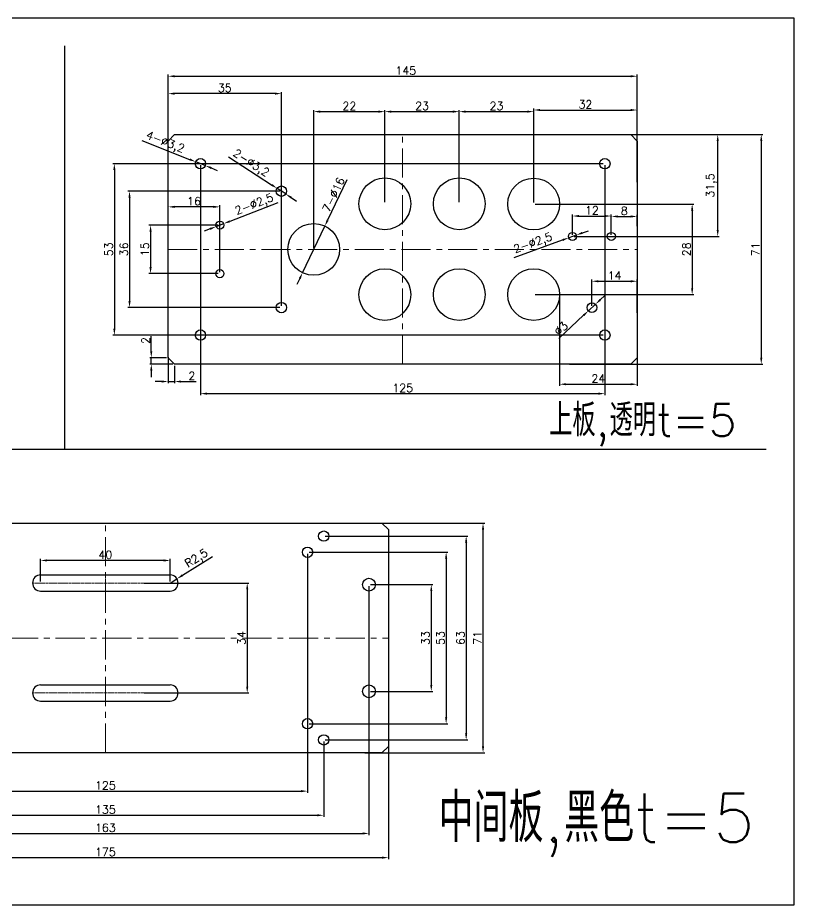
# Model space of a CAD drawing. Header units: millimetres. Extents: x 781 to 1894, y 658 to 940.
# Drawn here: x 1385.1 to 1632.3, y 658.3 to 932.8 of the extents above; entities that cross this region are included whole.
import ezdxf

# ---------------------------------------------------------------- set-up
doc = ezdxf.new("R2010")
doc.units = ezdxf.units.MM
doc.linetypes.add('CENTER', pattern=[50.8, 31.75, -6.35, 6.35, -6.35])
for name, color, linetype, lineweight in [('dim', 82, 'Continuous', 9), ('上板', 130, 'Continuous', 30), ('中心线', 10, 'Continuous', 13), ('中间板', 52, 'Continuous', 30), ('底板', 130, 'Continuous', 30)]:
    doc.layers.add(name, color=color, linetype=linetype, lineweight=lineweight)
doc.styles.get("Standard").update_dxf_attribs({"font": 'txt', "bigfont": 'gbcbig.shx'})
doc.dimstyles.new('ISO-25', dxfattribs={"dimtxt": 2.5, "dimasz": 2.5, "dimexe": 1.25, "dimexo": 0.625, "dimtad": 1, "dimtxsty": 'Standard', "dimcen": 2.5, "dimadec": 0, "dimazin": 0, "dimtfac": 1, "dimtmove": 0, "dimatfit": 3, "dimfxl": 1, "dimarcsym": 0})

# ---------------------------------------------------------------- blocks, each defined once
blk = doc.blocks.new('*D35')
at = {"layer": 'Defpoints', "color": 0}
for p in [(1499.7, 731.97), (1324.7, 713.06), (1499.7, 673.06)]:
    blk.add_point(p, dxfattribs=at)
at = {"layer": 'dim', "color": 211, "lineweight": -2}
for p, q in [((1499.7, 731.47), (1499.7, 672.56)), ((1324.7, 712.56), (1324.7, 672.56))]:
    blk.add_line(p, q, dxfattribs=at)
at = {"layer": 'dim', "color": 0, "lineweight": -2}
blk.add_line((1326.7, 673.06), (1497.7, 673.06), dxfattribs=at)
at = {"layer": 'dim', "color": 0}
for points in [[(1326.7, 673.39), (1326.7, 672.72), (1324.7, 673.06)], [(1497.7, 673.39), (1497.7, 672.72), (1499.7, 673.06)]]:
    blk.add_solid(points, dxfattribs=at)
at = {"layer": 'dim', "color": 0, "insert": (1412.2, 674.81), "char_height": 2.5, "attachment_point": 5}
blk.add_mtext('175', dxfattribs=at)
blk = doc.blocks.new('*D36')
at = {"layer": 'Defpoints', "color": 0}
for p in [(1491.92, 776.48), (1528.96, 776.48), (1491.93, 705.48)]:
    blk.add_point(p, dxfattribs=at)
at = {"layer": 'dim', "color": 211, "lineweight": -2}
for p, q in [((1492.42, 776.48), (1529.46, 776.48)), ((1492.43, 705.48), (1529.46, 705.48))]:
    blk.add_line(p, q, dxfattribs=at)
at = {"layer": 'dim', "color": 0, "lineweight": -2}
blk.add_line((1528.96, 707.48), (1528.96, 774.48), dxfattribs=at)
at = {"layer": 'dim', "color": 0}
for points in [[(1528.62, 774.48), (1529.29, 774.48), (1528.96, 776.48)], [(1528.62, 707.48), (1529.29, 707.48), (1528.96, 705.48)]]:
    blk.add_solid(points, dxfattribs=at)
at = {"layer": 'dim', "color": 0, "insert": (1527.21, 741), "char_height": 2.5, "attachment_point": 5, "rotation": 90}
blk.add_mtext('71', dxfattribs=at)
blk = doc.blocks.new('*D28')
at = {"layer": 'Defpoints', "color": 0}
for p in [(1392.2, 764.95), (1392.2, 757.98), (1432.2, 757.98)]:
    blk.add_point(p, dxfattribs=at)
at = {"layer": 'dim', "color": 211, "lineweight": -2}
for p, q in [((1392.2, 758.48), (1392.2, 765.45)), ((1432.2, 758.48), (1432.2, 765.45))]:
    blk.add_line(p, q, dxfattribs=at)
at = {"layer": 'dim', "color": 0, "lineweight": -2}
blk.add_line((1430.2, 764.95), (1394.2, 764.95), dxfattribs=at)
at = {"layer": 'dim', "color": 0}
for points in [[(1394.2, 765.29), (1394.2, 764.62), (1392.2, 764.95)], [(1430.2, 765.29), (1430.2, 764.62), (1432.2, 764.95)]]:
    blk.add_solid(points, dxfattribs=at)
at = {"layer": 'dim', "color": 0, "insert": (1412.2, 766.7), "char_height": 2.5, "attachment_point": 5}
blk.add_mtext('40', dxfattribs=at)
blk = doc.blocks.new('*D29')
at = {"layer": 'Defpoints', "color": 0}
for p in [(1432.2, 757.98), (1434.33, 759.29)]:
    blk.add_point(p, dxfattribs=at)
at = {"layer": 'dim', "color": 0, "lineweight": -2}
for p, q in [((1445.3, 766.1), (1436.03, 760.35)), ((1432.2, 757.98), (1434.33, 759.29))]:
    blk.add_line(p, q, dxfattribs=at)
at = {"layer": 'dim', "color": 0}
blk.add_solid([(1435.85, 760.63), (1436.2, 760.06), (1434.33, 759.29)], dxfattribs=at)
at = {"layer": 'dim', "color": 0, "insert": (1440.48, 765.41), "char_height": 2.5, "attachment_point": 5, "rotation": 31.7807}
blk.add_mtext('R2,5', dxfattribs=at)
blk = doc.blocks.new('*D30')
at = {"layer": 'Defpoints', "color": 0}
for p in [(1423.7, 757.98), (1423.7, 723.98), (1456.06, 723.98)]:
    blk.add_point(p, dxfattribs=at)
at = {"layer": 'dim', "color": 211, "lineweight": -2}
for p, q in [((1424.2, 757.98), (1456.56, 757.98)), ((1424.2, 723.98), (1456.56, 723.98))]:
    blk.add_line(p, q, dxfattribs=at)
at = {"layer": 'dim', "color": 0, "lineweight": -2}
blk.add_line((1456.06, 755.98), (1456.06, 725.98), dxfattribs=at)
at = {"layer": 'dim', "color": 0}
for points in [[(1455.72, 755.98), (1456.39, 755.98), (1456.06, 757.98)], [(1455.72, 725.98), (1456.39, 725.98), (1456.06, 723.98)]]:
    blk.add_solid(points, dxfattribs=at)
at = {"layer": 'dim', "color": 0, "insert": (1454.31, 740.98), "char_height": 2.5, "attachment_point": 5, "rotation": 90}
blk.add_mtext('34', dxfattribs=at)
blk = doc.blocks.new('*D31')
at = {"layer": 'Defpoints', "color": 0}
for p in [(1493.7, 757.48), (1493.7, 724.48), (1512.95, 724.48)]:
    blk.add_point(p, dxfattribs=at)
at = {"layer": 'dim', "color": 211, "lineweight": -2}
for p, q in [((1494.2, 757.48), (1513.45, 757.48)), ((1494.2, 724.48), (1513.45, 724.48))]:
    blk.add_line(p, q, dxfattribs=at)
at = {"layer": 'dim', "color": 0, "lineweight": -2}
blk.add_line((1512.95, 755.48), (1512.95, 726.48), dxfattribs=at)
at = {"layer": 'dim', "color": 0}
for points in [[(1512.62, 755.48), (1513.28, 755.48), (1512.95, 757.48)], [(1512.62, 726.48), (1513.28, 726.48), (1512.95, 724.48)]]:
    blk.add_solid(points, dxfattribs=at)
at = {"layer": 'dim', "color": 0, "insert": (1511.2, 740.98), "char_height": 2.5, "attachment_point": 5, "rotation": 90}
blk.add_mtext('33', dxfattribs=at)
blk = doc.blocks.new('*D32')
at = {"layer": 'Defpoints', "color": 0}
for p in [(1474.7, 767.48), (1474.7, 714.48), (1517.55, 714.48)]:
    blk.add_point(p, dxfattribs=at)
at = {"layer": 'dim', "color": 211, "lineweight": -2}
for p, q in [((1475.2, 767.48), (1518.05, 767.48)), ((1475.2, 714.48), (1518.05, 714.48))]:
    blk.add_line(p, q, dxfattribs=at)
at = {"layer": 'dim', "color": 0, "lineweight": -2}
blk.add_line((1517.55, 765.48), (1517.55, 716.48), dxfattribs=at)
at = {"layer": 'dim', "color": 0}
for points in [[(1517.21, 765.48), (1517.88, 765.48), (1517.55, 767.48)], [(1517.21, 716.48), (1517.88, 716.48), (1517.55, 714.48)]]:
    blk.add_solid(points, dxfattribs=at)
at = {"layer": 'dim', "color": 0, "insert": (1515.8, 740.98), "char_height": 2.5, "attachment_point": 5, "rotation": 90}
blk.add_mtext('53', dxfattribs=at)
blk = doc.blocks.new('*D33')
at = {"layer": 'Defpoints', "color": 0}
for p in [(1349.7, 767.48), (1474.7, 767.48), (1474.7, 693.62)]:
    blk.add_point(p, dxfattribs=at)
at = {"layer": 'dim', "color": 211, "lineweight": -2}
for p, q in [((1349.7, 766.98), (1349.7, 693.12)), ((1474.7, 766.98), (1474.7, 693.12))]:
    blk.add_line(p, q, dxfattribs=at)
at = {"layer": 'dim', "color": 0, "lineweight": -2}
blk.add_line((1351.7, 693.62), (1472.7, 693.62), dxfattribs=at)
at = {"layer": 'dim', "color": 0}
for points in [[(1351.7, 693.96), (1351.7, 693.29), (1349.7, 693.62)], [(1472.7, 693.96), (1472.7, 693.29), (1474.7, 693.62)]]:
    blk.add_solid(points, dxfattribs=at)
at = {"layer": 'dim', "color": 0, "insert": (1412.2, 695.37), "char_height": 2.5, "attachment_point": 5}
blk.add_mtext('125', dxfattribs=at)
blk = doc.blocks.new('*D34')
at = {"layer": 'Defpoints', "color": 0}
for p in [(1493.7, 757.48), (1330.7, 756.98), (1493.7, 680.55)]:
    blk.add_point(p, dxfattribs=at)
at = {"layer": 'dim', "color": 211, "lineweight": -2}
for p, q in [((1330.7, 756.48), (1330.7, 680.05)), ((1493.7, 756.98), (1493.7, 680.05))]:
    blk.add_line(p, q, dxfattribs=at)
at = {"layer": 'dim', "color": 0, "lineweight": -2}
blk.add_line((1332.7, 680.55), (1491.7, 680.55), dxfattribs=at)
at = {"layer": 'dim', "color": 0}
for points in [[(1332.7, 680.88), (1332.7, 680.21), (1330.7, 680.55)], [(1491.7, 680.88), (1491.7, 680.21), (1493.7, 680.55)]]:
    blk.add_solid(points, dxfattribs=at)
at = {"layer": 'dim', "color": 0, "insert": (1412.2, 682.3), "char_height": 2.5, "attachment_point": 5}
blk.add_mtext('163', dxfattribs=at)
blk = doc.blocks.new('*D61')
at = {"layer": 'Defpoints', "color": 0}
for p in [(1480.05, 868.37), (1473.16, 853.93)]:
    blk.add_point(p, dxfattribs=at)
at = {"layer": 'dim', "color": 0, "lineweight": -2}
for p, q in [((1486.86, 882.66), (1480.91, 870.18)), ((1473.16, 853.93), (1480.05, 868.37)), ((1472.3, 852.12), (1471.44, 850.32))]:
    blk.add_line(p, q, dxfattribs=at)
at = {"layer": 'dim', "color": 0}
for points in [[(1480.61, 870.32), (1481.21, 870.03), (1480.05, 868.37)], [(1472, 852.27), (1472.6, 851.98), (1473.16, 853.93)]]:
    blk.add_solid(points, dxfattribs=at)
at = {"layer": 'dim', "color": 0, "insert": (1482.74, 878.07), "char_height": 2.5, "attachment_point": 5, "rotation": 64.5114}
blk.add_mtext('7-∅16', dxfattribs=at)
blk = doc.blocks.new('*D62')
at = {"layer": 'Defpoints', "color": 0}
for p in [(1440.12, 888.24), (1443.09, 887.06)]:
    blk.add_point(p, dxfattribs=at)
at = {"layer": 'dim', "color": 0, "lineweight": -2}
for p, q in [((1423.46, 894.83), (1438.26, 888.97)), ((1443.09, 887.06), (1440.12, 888.24)), ((1444.95, 886.32), (1446.81, 885.59))]:
    blk.add_line(p, q, dxfattribs=at)
at = {"layer": 'dim', "color": 0}
for points in [[(1438.38, 889.28), (1438.14, 888.66), (1440.12, 888.24)], [(1445.08, 886.63), (1444.83, 886.01), (1443.09, 887.06)]]:
    blk.add_solid(points, dxfattribs=at)
at = {"layer": 'dim', "color": 0, "insert": (1430.65, 894.09), "char_height": 2.5, "attachment_point": 5, "rotation": 338.3963}
blk.add_mtext('4-∅3,2', dxfattribs=at)
blk = doc.blocks.new('*D63')
at = {"layer": 'Defpoints', "color": 0}
for p in [(1465.27, 880.02), (1467.95, 878.28)]:
    blk.add_point(p, dxfattribs=at)
at = {"layer": 'dim', "color": 0, "lineweight": -2}
for p, q in [((1450.26, 889.8), (1463.59, 881.11)), ((1467.95, 878.28), (1465.27, 880.02)), ((1469.62, 877.18), (1471.3, 876.09))]:
    blk.add_line(p, q, dxfattribs=at)
at = {"layer": 'dim', "color": 0}
for points in [[(1463.77, 881.39), (1463.41, 880.83), (1465.27, 880.02)], [(1469.81, 877.46), (1469.44, 876.9), (1467.95, 878.28)]]:
    blk.add_solid(points, dxfattribs=at)
at = {"layer": 'dim', "color": 0, "insert": (1457.15, 887.65), "char_height": 2.5, "attachment_point": 5, "rotation": 326.9096}
blk.add_mtext('2-∅3,2', dxfattribs=at)
blk = doc.blocks.new('*D66')
at = {"layer": 'Defpoints', "color": 0}
for p in [(1466.61, 879.15), (1419.67, 843.15), (1466.61, 843.15)]:
    blk.add_point(p, dxfattribs=at)
at = {"layer": 'dim', "color": 211, "lineweight": -2}
for p, q in [((1466.11, 879.15), (1419.17, 879.15)), ((1466.11, 843.15), (1419.17, 843.15))]:
    blk.add_line(p, q, dxfattribs=at)
at = {"layer": 'dim', "color": 0, "lineweight": -2}
blk.add_line((1419.67, 877.15), (1419.67, 845.15), dxfattribs=at)
at = {"layer": 'dim', "color": 0}
for points in [[(1419.34, 877.15), (1420, 877.15), (1419.67, 879.15)], [(1419.34, 845.15), (1420, 845.15), (1419.67, 843.15)]]:
    blk.add_solid(points, dxfattribs=at)
at = {"layer": 'dim', "color": 0, "insert": (1417.92, 861.15), "char_height": 2.5, "attachment_point": 5, "rotation": 90}
blk.add_mtext('36', dxfattribs=at)
blk = doc.blocks.new('*D67')
at = {"layer": 'Defpoints', "color": 0}
for p in [(1447.62, 868.65), (1426.18, 853.65), (1447.61, 853.65)]:
    blk.add_point(p, dxfattribs=at)
at = {"layer": 'dim', "color": 211, "lineweight": -2}
for p, q in [((1447.12, 868.65), (1425.68, 868.65)), ((1447.11, 853.65), (1425.68, 853.65))]:
    blk.add_line(p, q, dxfattribs=at)
at = {"layer": 'dim', "color": 0, "lineweight": -2}
blk.add_line((1426.18, 866.65), (1426.18, 855.65), dxfattribs=at)
at = {"layer": 'dim', "color": 0}
for points in [[(1425.84, 866.65), (1426.51, 866.65), (1426.18, 868.65)], [(1425.84, 855.65), (1426.51, 855.65), (1426.18, 853.65)]]:
    blk.add_solid(points, dxfattribs=at)
at = {"layer": 'dim', "color": 0, "insert": (1424.43, 861.15), "char_height": 2.5, "attachment_point": 5, "rotation": 90}
blk.add_mtext('15', dxfattribs=at)
blk = doc.blocks.new('*D69')
at = {"layer": 'Defpoints', "color": 0}
for p in [(1441.61, 887.65), (1566.61, 887.65), (1566.61, 816.54)]:
    blk.add_point(p, dxfattribs=at)
at = {"layer": 'dim', "color": 211, "lineweight": -2}
for p, q in [((1441.61, 887.15), (1441.61, 816.04)), ((1566.61, 887.15), (1566.61, 816.04))]:
    blk.add_line(p, q, dxfattribs=at)
at = {"layer": 'dim', "color": 0, "lineweight": -2}
blk.add_line((1443.61, 816.54), (1564.61, 816.54), dxfattribs=at)
at = {"layer": 'dim', "color": 0}
for points in [[(1443.61, 816.87), (1443.61, 816.2), (1441.61, 816.54)], [(1564.61, 816.87), (1564.61, 816.2), (1566.61, 816.54)]]:
    blk.add_solid(points, dxfattribs=at)
at = {"layer": 'dim', "color": 0, "insert": (1504.11, 818.29), "char_height": 2.5, "attachment_point": 5}
blk.add_mtext('125', dxfattribs=at)
blk = doc.blocks.new('*D70')
at = {"layer": 'Defpoints', "color": 0}
for p in [(1431.61, 909.31), (1431.61, 854.15), (1466.61, 843.15)]:
    blk.add_point(p, dxfattribs=at)
at = {"layer": 'dim', "color": 211, "lineweight": -2}
for p, q in [((1431.61, 854.65), (1431.61, 909.81)), ((1466.61, 843.65), (1466.61, 909.81))]:
    blk.add_line(p, q, dxfattribs=at)
at = {"layer": 'dim', "color": 0, "lineweight": -2}
blk.add_line((1464.61, 909.31), (1433.61, 909.31), dxfattribs=at)
at = {"layer": 'dim', "color": 0}
for points in [[(1433.61, 909.65), (1433.61, 908.98), (1431.61, 909.31)], [(1464.61, 909.65), (1464.61, 908.98), (1466.61, 909.31)]]:
    blk.add_solid(points, dxfattribs=at)
at = {"layer": 'dim', "color": 0, "insert": (1449.11, 911.06), "char_height": 2.5, "attachment_point": 5}
blk.add_mtext('35', dxfattribs=at)
blk = doc.blocks.new('*D71')
at = {"layer": 'Defpoints', "color": 0}
for p in [(1568.61, 871.46), (1556.61, 865.15), (1568.61, 865.15)]:
    blk.add_point(p, dxfattribs=at)
at = {"layer": 'dim', "color": 211, "lineweight": -2}
for p, q in [((1556.61, 865.65), (1556.61, 871.96)), ((1568.61, 865.65), (1568.61, 871.96))]:
    blk.add_line(p, q, dxfattribs=at)
at = {"layer": 'dim', "color": 0, "lineweight": -2}
blk.add_line((1558.61, 871.46), (1566.61, 871.46), dxfattribs=at)
at = {"layer": 'dim', "color": 0}
for points in [[(1558.61, 871.79), (1558.61, 871.13), (1556.61, 871.46)], [(1566.61, 871.79), (1566.61, 871.13), (1568.61, 871.46)]]:
    blk.add_solid(points, dxfattribs=at)
at = {"layer": 'dim', "color": 0, "insert": (1562.61, 873.21), "char_height": 2.5, "attachment_point": 5}
blk.add_mtext('12', dxfattribs=at)
blk = doc.blocks.new('*D72')
at = {"layer": 'Defpoints', "color": 0}
for p in [(1576.61, 871.33), (1576.61, 867.78), (1568.61, 865.15)]:
    blk.add_point(p, dxfattribs=at)
at = {"layer": 'dim', "color": 211, "lineweight": -2}
for p, q in [((1568.61, 865.65), (1568.61, 871.83)), ((1576.61, 868.28), (1576.61, 871.83))]:
    blk.add_line(p, q, dxfattribs=at)
at = {"layer": 'dim', "color": 0, "lineweight": -2}
blk.add_line((1570.61, 871.33), (1574.61, 871.33), dxfattribs=at)
at = {"layer": 'dim', "color": 0}
for points in [[(1570.61, 871.66), (1570.61, 870.99), (1568.61, 871.33)], [(1574.61, 871.66), (1574.61, 870.99), (1576.61, 871.33)]]:
    blk.add_solid(points, dxfattribs=at)
at = {"layer": 'dim', "color": 0, "insert": (1572.61, 873.08), "char_height": 2.5, "attachment_point": 5}
blk.add_mtext('8', dxfattribs=at)
blk = doc.blocks.new('*D73')
at = {"layer": 'Defpoints', "color": 0}
for p in [(1498.61, 903.74), (1498.61, 875.23), (1476.61, 861.15)]:
    blk.add_point(p, dxfattribs=at)
at = {"layer": 'dim', "color": 211, "lineweight": -2}
for p, q in [((1476.61, 861.65), (1476.61, 904.24)), ((1498.61, 875.73), (1498.61, 904.24))]:
    blk.add_line(p, q, dxfattribs=at)
at = {"layer": 'dim', "color": 0, "lineweight": -2}
blk.add_line((1478.61, 903.74), (1496.61, 903.74), dxfattribs=at)
at = {"layer": 'dim', "color": 0}
for points in [[(1478.61, 904.08), (1478.61, 903.41), (1476.61, 903.74)], [(1496.61, 904.08), (1496.61, 903.41), (1498.61, 903.74)]]:
    blk.add_solid(points, dxfattribs=at)
at = {"layer": 'dim', "color": 0, "insert": (1487.61, 905.49), "char_height": 2.5, "attachment_point": 5}
blk.add_mtext('22', dxfattribs=at)
blk = doc.blocks.new('*D74')
at = {"layer": 'Defpoints', "color": 0}
for p in [(1521.61, 903.74), (1498.61, 875.23), (1521.61, 875.23)]:
    blk.add_point(p, dxfattribs=at)
at = {"layer": 'dim', "color": 211, "lineweight": -2}
for p, q in [((1498.61, 875.73), (1498.61, 904.24)), ((1521.61, 875.73), (1521.61, 904.24))]:
    blk.add_line(p, q, dxfattribs=at)
at = {"layer": 'dim', "color": 0, "lineweight": -2}
blk.add_line((1500.61, 903.74), (1519.61, 903.74), dxfattribs=at)
at = {"layer": 'dim', "color": 0}
for points in [[(1500.61, 904.08), (1500.61, 903.41), (1498.61, 903.74)], [(1519.61, 904.08), (1519.61, 903.41), (1521.61, 903.74)]]:
    blk.add_solid(points, dxfattribs=at)
at = {"layer": 'dim', "color": 0, "insert": (1510.11, 905.49), "char_height": 2.5, "attachment_point": 5}
blk.add_mtext('23', dxfattribs=at)
blk = doc.blocks.new('*D75')
at = {"layer": 'Defpoints', "color": 0}
for p in [(1544.61, 903.74), (1521.61, 875.23), (1544.61, 875.15)]:
    blk.add_point(p, dxfattribs=at)
at = {"layer": 'dim', "color": 211, "lineweight": -2}
for p, q in [((1521.61, 875.73), (1521.61, 904.24)), ((1544.61, 875.65), (1544.61, 904.24))]:
    blk.add_line(p, q, dxfattribs=at)
at = {"layer": 'dim', "color": 0, "lineweight": -2}
blk.add_line((1523.61, 903.74), (1542.61, 903.74), dxfattribs=at)
at = {"layer": 'dim', "color": 0}
for points in [[(1523.61, 904.08), (1523.61, 903.41), (1521.61, 903.74)], [(1542.61, 904.08), (1542.61, 903.41), (1544.61, 903.74)]]:
    blk.add_solid(points, dxfattribs=at)
at = {"layer": 'dim', "color": 0, "insert": (1533.11, 905.49), "char_height": 2.5, "attachment_point": 5}
blk.add_mtext('23', dxfattribs=at)
blk = doc.blocks.new('*D76')
at = {"layer": 'Defpoints', "color": 0}
for p in [(1576.61, 904.24), (1576.61, 890.82), (1544.61, 875.15)]:
    blk.add_point(p, dxfattribs=at)
at = {"layer": 'dim', "color": 211, "lineweight": -2}
for p, q in [((1544.61, 875.65), (1544.61, 904.74)), ((1576.61, 891.32), (1576.61, 904.74))]:
    blk.add_line(p, q, dxfattribs=at)
at = {"layer": 'dim', "color": 0, "lineweight": -2}
blk.add_line((1546.61, 904.24), (1574.61, 904.24), dxfattribs=at)
at = {"layer": 'dim', "color": 0}
for points in [[(1546.61, 904.58), (1546.61, 903.91), (1544.61, 904.24)], [(1574.61, 904.58), (1574.61, 903.91), (1576.61, 904.24)]]:
    blk.add_solid(points, dxfattribs=at)
at = {"layer": 'dim', "color": 0, "insert": (1560.61, 905.99), "char_height": 2.5, "attachment_point": 5}
blk.add_mtext('32', dxfattribs=at)
blk = doc.blocks.new('*D77')
at = {"layer": 'Defpoints', "color": 0}
for p in [(1576.61, 896.65), (1601.5, 896.65), (1556.61, 865.15)]:
    blk.add_point(p, dxfattribs=at)
at = {"layer": 'dim', "color": 211, "lineweight": -2}
for p, q in [((1577.11, 896.65), (1602, 896.65)), ((1557.11, 865.15), (1602, 865.15))]:
    blk.add_line(p, q, dxfattribs=at)
at = {"layer": 'dim', "color": 0, "lineweight": -2}
blk.add_line((1601.5, 867.15), (1601.5, 894.65), dxfattribs=at)
at = {"layer": 'dim', "color": 0}
for points in [[(1601.17, 894.65), (1601.83, 894.65), (1601.5, 896.65)], [(1601.17, 867.15), (1601.83, 867.15), (1601.5, 865.15)]]:
    blk.add_solid(points, dxfattribs=at)
at = {"layer": 'dim', "color": 0, "insert": (1599.54, 880.9), "char_height": 2.5, "attachment_point": 5, "rotation": 90}
blk.add_mtext('31,5', dxfattribs=at)
blk = doc.blocks.new('*D78')
at = {"layer": 'Defpoints', "color": 0}
for p in [(1563.71, 844.17), (1561.51, 842.13)]:
    blk.add_point(p, dxfattribs=at)
at = {"layer": 'dim', "color": 0, "lineweight": -2}
for p, q in [((1565.17, 845.53), (1566.63, 846.89)), ((1563.71, 844.17), (1561.51, 842.13)), ((1552.36, 833.62), (1560.04, 840.76))]:
    blk.add_line(p, q, dxfattribs=at)
at = {"layer": 'dim', "color": 0}
for points in [[(1564.94, 845.78), (1565.4, 845.29), (1563.71, 844.17)], [(1559.82, 841.01), (1560.27, 840.52), (1561.51, 842.13)]]:
    blk.add_solid(points, dxfattribs=at)
at = {"layer": 'dim', "color": 0, "insert": (1553.06, 836.66), "char_height": 2.5, "attachment_point": 5, "rotation": 42.9292}
blk.add_mtext('∅3', dxfattribs=at)
blk = doc.blocks.new('*D79')
at = {"layer": 'Defpoints', "color": 0}
for p in [(1576.61, 851.29), (1562.61, 843.15), (1576.61, 841.05)]:
    blk.add_point(p, dxfattribs=at)
at = {"layer": 'dim', "color": 211, "lineweight": -2}
for p, q in [((1562.61, 843.65), (1562.61, 851.79)), ((1576.61, 841.55), (1576.61, 851.79))]:
    blk.add_line(p, q, dxfattribs=at)
at = {"layer": 'dim', "color": 0, "lineweight": -2}
blk.add_line((1564.61, 851.29), (1574.61, 851.29), dxfattribs=at)
at = {"layer": 'dim', "color": 0}
for points in [[(1564.61, 851.62), (1564.61, 850.95), (1562.61, 851.29)], [(1574.61, 851.62), (1574.61, 850.95), (1576.61, 851.29)]]:
    blk.add_solid(points, dxfattribs=at)
at = {"layer": 'dim', "color": 0, "insert": (1569.61, 853.04), "char_height": 2.5, "attachment_point": 5}
blk.add_mtext('14', dxfattribs=at)
blk = doc.blocks.new('*D82')
at = {"layer": 'Defpoints', "color": 0}
for p in [(1576.61, 914.68), (1431.61, 896.02), (1576.61, 881.41)]:
    blk.add_point(p, dxfattribs=at)
at = {"layer": 'dim', "color": 211, "lineweight": -2}
for p, q in [((1431.61, 896.52), (1431.61, 915.18)), ((1576.61, 881.91), (1576.61, 915.18))]:
    blk.add_line(p, q, dxfattribs=at)
at = {"layer": 'dim', "color": 0, "lineweight": -2}
blk.add_line((1433.61, 914.68), (1574.61, 914.68), dxfattribs=at)
at = {"layer": 'dim', "color": 0}
for points in [[(1433.61, 915.01), (1433.61, 914.35), (1431.61, 914.68)], [(1574.61, 915.01), (1574.61, 914.35), (1576.61, 914.68)]]:
    blk.add_solid(points, dxfattribs=at)
at = {"layer": 'dim', "color": 0, "insert": (1505.07, 916.43), "char_height": 2.5, "attachment_point": 5}
blk.add_mtext('145', dxfattribs=at)
blk = doc.blocks.new('*D98')
at = {"layer": 'Defpoints', "color": 0}
for p in [(1559.07, 896.65), (1566.61, 887.65), (1414.98, 834.65), (1566.61, 834.65), (1555.17, 825.65), (1614.96, 825.65)]:
    blk.add_point(p, dxfattribs=at)
at = {"layer": 'dim', "color": 0, "lineweight": -2}
for p, q in [((1559.57, 896.65), (1615.46, 896.65)), ((1614.96, 894.65), (1614.96, 827.65)), ((1566.11, 887.65), (1414.48, 887.65)), ((1414.98, 885.65), (1414.98, 836.65)), ((1566.11, 834.65), (1414.48, 834.65)), ((1555.67, 825.65), (1615.46, 825.65))]:
    blk.add_line(p, q, dxfattribs=at)
at = {"layer": 'dim', "color": 0}
for points in [[(1614.63, 894.65), (1615.3, 894.65), (1614.96, 896.65)], [(1414.65, 885.65), (1415.32, 885.65), (1414.98, 887.65)], [(1414.65, 836.65), (1415.32, 836.65), (1414.98, 834.65)], [(1614.63, 827.65), (1615.3, 827.65), (1614.96, 825.65)]]:
    blk.add_solid(points, dxfattribs=at)
at = {"layer": 'dim', "color": 0, "char_height": 2.5, "attachment_point": 5, "rotation": 90}
for s, insert in [('53', (1413.23, 861.15)), ('71', (1613.21, 861.15))]:
    blk.add_mtext(s, dxfattribs=dict(at, insert=insert))
blk = doc.blocks.new('*D99')
at = {"layer": 'Defpoints', "color": 0}
for p in [(1227.65, 893.54), (1230.3, 891.75), (1552.61, 847.15), (1576.61, 845.04), (1576.61, 819.45)]:
    blk.add_point(p, dxfattribs=at)
at = {"layer": 'dim', "color": 0, "lineweight": -2}
for p, q in [((1209.42, 905.86), (1225.99, 894.66)), ((1230.3, 891.75), (1227.65, 893.54)), ((1231.96, 890.63), (1233.62, 889.52)), ((1552.61, 846.65), (1552.61, 818.95)), ((1576.61, 844.54), (1576.61, 818.95)), ((1554.61, 819.45), (1574.61, 819.45))]:
    blk.add_line(p, q, dxfattribs=at)
at = {"layer": 'dim', "color": 0}
for points in [[(1226.18, 894.94), (1225.81, 894.39), (1227.65, 893.54)], [(1232.15, 890.91), (1231.78, 890.36), (1230.3, 891.75)], [(1554.61, 819.78), (1554.61, 819.12), (1552.61, 819.45)], [(1574.61, 819.78), (1574.61, 819.12), (1576.61, 819.45)]]:
    blk.add_solid(points, dxfattribs=at)
at = {"layer": 'dim', "color": 0, "insert": (1216.28, 903.59), "char_height": 2.5, "attachment_point": 5, "rotation": 325.9747}
blk.add_mtext('4-∅3,2', dxfattribs=at)
at = {"layer": 'dim', "color": 0, "insert": (1564.61, 821.2), "char_height": 2.5, "attachment_point": 5}
blk.add_mtext('24', dxfattribs=at)
blk = doc.blocks.new('*D103')
at = {"layer": 'Defpoints', "color": 0}
for p in [(1841.49, 850.44), (1822.6, 843.86), (1344.7, 709.48), (1479.7, 709.48), (1479.7, 686.16)]:
    blk.add_point(p, dxfattribs=at)
at = {"layer": 'dim', "color": 0, "lineweight": -2}
for p, q in [((1855.58, 855.35), (1843.38, 851.1)), ((1822.6, 843.86), (1841.49, 850.44)), ((1820.71, 843.21), (1818.82, 842.55)), ((1344.7, 708.98), (1344.7, 685.66)), ((1479.7, 708.98), (1479.7, 685.66)), ((1346.7, 686.16), (1477.7, 686.16))]:
    blk.add_line(p, q, dxfattribs=at)
at = {"layer": 'dim', "color": 0}
for points in [[(1843.27, 851.41), (1843.49, 850.78), (1841.49, 850.44)], [(1820.6, 843.52), (1820.82, 842.89), (1822.6, 843.86)], [(1346.7, 686.49), (1346.7, 685.83), (1344.7, 686.16)], [(1477.7, 686.49), (1477.7, 685.83), (1479.7, 686.16)]]:
    blk.add_solid(points, dxfattribs=at)
at = {"layer": 'dim', "color": 0, "insert": (1851.58, 855.81), "char_height": 2.5, "attachment_point": 5, "rotation": 19.1965}
blk.add_mtext('∅20', dxfattribs=at)
at = {"layer": 'dim', "color": 0, "insert": (1412.2, 687.91), "char_height": 2.5, "attachment_point": 5}
blk.add_mtext('135', dxfattribs=at)
blk = doc.blocks.new('*D104')
at = {"layer": 'Defpoints', "color": 0}
for p in [(1479.7, 772.48), (1479.7, 709.48), (1523.74, 709.48)]:
    blk.add_point(p, dxfattribs=at)
at = {"layer": 'dim', "color": 0, "lineweight": -2}
for p, q in [((1480.2, 772.48), (1524.24, 772.48)), ((1523.74, 770.48), (1523.74, 711.48)), ((1480.2, 709.48), (1524.24, 709.48))]:
    blk.add_line(p, q, dxfattribs=at)
at = {"layer": 'dim', "color": 0}
for points in [[(1523.4, 770.48), (1524.07, 770.48), (1523.74, 772.48)], [(1523.4, 711.48), (1524.07, 711.48), (1523.74, 709.48)]]:
    blk.add_solid(points, dxfattribs=at)
at = {"layer": 'dim', "color": 0, "insert": (1521.99, 740.98), "char_height": 2.5, "attachment_point": 5, "rotation": 90}
blk.add_mtext('63', dxfattribs=at)
blk = doc.blocks.new('*D106')
at = {"layer": 'Defpoints', "color": 0}
for p in [(1544.61, 875.15), (1544.61, 847.15), (1593.6, 847.15)]:
    blk.add_point(p, dxfattribs=at)
at = {"layer": 'dim', "color": 0, "lineweight": -2}
for p, q in [((1545.11, 875.15), (1594.1, 875.15)), ((1593.6, 873.15), (1593.6, 849.15)), ((1545.11, 847.15), (1594.1, 847.15))]:
    blk.add_line(p, q, dxfattribs=at)
at = {"layer": 'dim', "color": 0}
for points in [[(1593.27, 873.15), (1593.94, 873.15), (1593.6, 875.15)], [(1593.27, 849.15), (1593.94, 849.15), (1593.6, 847.15)]]:
    blk.add_solid(points, dxfattribs=at)
at = {"layer": 'dim', "color": 0, "insert": (1591.85, 861.15), "char_height": 2.5, "attachment_point": 5, "rotation": 90}
blk.add_mtext('28', dxfattribs=at)
blk = doc.blocks.new('*D107')
at = {"layer": 'Defpoints', "color": 0}
for p in [(1431.61, 874.29), (1431.61, 853.65), (1447.61, 853.65)]:
    blk.add_point(p, dxfattribs=at)
at = {"layer": 'dim', "color": 211, "lineweight": -2}
for p, q in [((1431.61, 854.15), (1431.61, 874.79)), ((1447.61, 854.15), (1447.61, 874.79))]:
    blk.add_line(p, q, dxfattribs=at)
at = {"layer": 'dim', "color": 0, "lineweight": -2}
blk.add_line((1445.61, 874.29), (1433.61, 874.29), dxfattribs=at)
at = {"layer": 'dim', "color": 0}
for points in [[(1433.61, 874.63), (1433.61, 873.96), (1431.61, 874.29)], [(1445.61, 874.63), (1445.61, 873.96), (1447.61, 874.29)]]:
    blk.add_solid(points, dxfattribs=at)
at = {"layer": 'dim', "color": 0, "insert": (1439.61, 876.04), "char_height": 2.5, "attachment_point": 5}
blk.add_mtext('16', dxfattribs=at)
blk = doc.blocks.new('*D108')
at = {"layer": 'Defpoints', "color": 0}
for p in [(1731.55, 907.27), (1731.55, 861.15), (1859.05, 861.15), (1328.76, 757.95), (1332.64, 757)]:
    blk.add_point(p, dxfattribs=at)
at = {"layer": 'dim', "color": 0, "lineweight": -2}
for p, q in [((1312.54, 761.93), (1326.81, 758.43)), ((1332.64, 757), (1328.76, 757.95)), ((1334.59, 756.53), (1336.53, 756.05))]:
    blk.add_line(p, q, dxfattribs=at)
at = {"layer": 'dim', "color": 0}
for points in [[(1326.89, 758.75), (1326.74, 758.11), (1328.76, 757.95)], [(1334.66, 756.85), (1334.51, 756.2), (1332.64, 757)]]:
    blk.add_solid(points, dxfattribs=at)
at = {"layer": '上板', "color": 0, "lineweight": -2}
for p, q in [((1731.55, 861.77), (1731.55, 908.52)), ((1859.05, 861.77), (1859.05, 908.52)), ((1856.55, 907.27), (1734.05, 907.27))]:
    blk.add_line(p, q, dxfattribs=at)
at = {"layer": '上板', "color": 0}
for points in [[(1734.05, 907.69), (1734.05, 906.86), (1731.55, 907.27)], [(1856.55, 907.69), (1856.55, 906.86), (1859.05, 907.27)]]:
    blk.add_solid(points, dxfattribs=at)
at = {"layer": 'dim', "color": 0, "insert": (1317.89, 762.42), "char_height": 2.5, "attachment_point": 5, "rotation": 346.238}
blk.add_mtext('4-∅4', dxfattribs=at)
at = {"layer": '上板', "color": 0, "insert": (1795.3, 909.36), "char_height": 2.5, "attachment_point": 5}
blk.add_mtext('127,5', dxfattribs=at)
blk = doc.blocks.new('*D109')
at = {"layer": 'Defpoints', "color": 0}
for p in [(1843.05, 887.15), (1446.44, 868.2), (1448.78, 869.1), (1843.05, 835.15), (1892.33, 835.15)]:
    blk.add_point(p, dxfattribs=at)
at = {"layer": 'dim', "color": 0, "lineweight": -2}
for p, q in [((1465.5, 875.52), (1450.65, 869.81)), ((1444.58, 867.48), (1442.71, 866.77)), ((1446.44, 868.2), (1448.78, 869.1))]:
    blk.add_line(p, q, dxfattribs=at)
at = {"layer": 'dim', "color": 0}
for points in [[(1450.53, 870.12), (1450.76, 869.5), (1448.78, 869.1)], [(1444.46, 867.8), (1444.7, 867.17), (1446.44, 868.2)]]:
    blk.add_solid(points, dxfattribs=at)
at = {"layer": '上板', "color": 0, "lineweight": -2}
for p, q in [((1843.67, 887.15), (1893.58, 887.15)), ((1892.33, 884.65), (1892.33, 837.65)), ((1843.67, 835.15), (1893.58, 835.15))]:
    blk.add_line(p, q, dxfattribs=at)
at = {"layer": '上板', "color": 0}
for points in [[(1891.91, 884.65), (1892.74, 884.65), (1892.33, 887.15)], [(1891.91, 837.65), (1892.74, 837.65), (1892.33, 835.15)]]:
    blk.add_solid(points, dxfattribs=at)
at = {"layer": 'dim', "color": 0, "insert": (1458.31, 874.85), "char_height": 2.5, "attachment_point": 5, "rotation": 20.9975}
blk.add_mtext('2-∅2,5', dxfattribs=at)
at = {"layer": '上板', "color": 0, "insert": (1890.45, 861.15), "char_height": 2.5, "attachment_point": 5, "rotation": 90}
blk.add_mtext('52', dxfattribs=at)
blk = doc.blocks.new('*D110')
at = {"layer": 'Defpoints', "color": 0}
for p in [(1736.55, 908.52), (1736.55, 887.15), (1555.43, 864.73), (1557.78, 865.57), (1731.55, 861.77)]:
    blk.add_point(p, dxfattribs=at)
at = {"layer": 'dim', "color": 0, "lineweight": -2}
for p, q in [((1557.78, 865.57), (1555.43, 864.73)), ((1559.67, 866.25), (1561.55, 866.93)), ((1538.57, 858.66), (1553.55, 864.05))]:
    blk.add_line(p, q, dxfattribs=at)
at = {"layer": 'dim', "color": 0}
for points in [[(1553.44, 864.36), (1553.66, 863.73), (1555.43, 864.73)], [(1559.55, 866.56), (1559.78, 865.93), (1557.78, 865.57)]]:
    blk.add_solid(points, dxfattribs=at)
at = {"layer": '上板', "color": 0, "lineweight": -2}
for p, q in [((1729.05, 908.52), (1726.55, 908.52)), ((1731.55, 862.4), (1731.55, 909.77)), ((1731.55, 908.52), (1736.55, 908.52)), ((1736.55, 887.77), (1736.55, 909.77)), ((1739.05, 908.52), (1741.55, 908.52))]:
    blk.add_line(p, q, dxfattribs=at)
at = {"layer": '上板', "color": 0}
for points in [[(1729.05, 908.94), (1729.05, 908.11), (1731.55, 908.52)], [(1739.05, 908.94), (1739.05, 908.11), (1736.55, 908.52)]]:
    blk.add_solid(points, dxfattribs=at)
at = {"layer": 'dim', "color": 0, "insert": (1544.46, 862.86), "char_height": 2.5, "attachment_point": 5, "rotation": 19.7845}
blk.add_mtext('2-∅2,5', dxfattribs=at)
at = {"layer": '上板', "color": 0, "insert": (1734.05, 910.4), "char_height": 2.5, "attachment_point": 5}
blk.add_mtext('5', dxfattribs=at)
blk = doc.blocks.new('*D96')
at = {"layer": 'Defpoints', "color": 0}
for p in [(1431.61, 828.31), (1433.61, 825.65), (1433.61, 820.28)]:
    blk.add_point(p, dxfattribs=at)
at = {"layer": 'dim', "color": 0, "lineweight": -2}
for p, q in [((1431.61, 827.81), (1431.61, 819.78)), ((1433.61, 825.15), (1433.61, 819.78)), ((1429.61, 820.28), (1427.61, 820.28)), ((1431.61, 820.28), (1433.61, 820.28)), ((1435.61, 820.28), (1440.27, 820.28))]:
    blk.add_line(p, q, dxfattribs=at)
at = {"layer": 'dim', "color": 0}
for points in [[(1429.61, 820.61), (1429.61, 819.95), (1431.61, 820.28)], [(1435.61, 820.61), (1435.61, 819.95), (1433.61, 820.28)]]:
    blk.add_solid(points, dxfattribs=at)
at = {"layer": 'dim', "color": 0, "insert": (1438.94, 822.03), "char_height": 2.5, "attachment_point": 5}
blk.add_mtext('2', dxfattribs=at)
blk = doc.blocks.new('*D97')
at = {"layer": 'Defpoints', "color": 0}
for p in [(1426.4, 827.65), (1431.61, 827.65), (1433.61, 825.65)]:
    blk.add_point(p, dxfattribs=at)
at = {"layer": 'dim', "color": 0, "lineweight": -2}
for p, q in [((1426.4, 829.65), (1426.4, 834.31)), ((1431.11, 827.65), (1425.9, 827.65)), ((1426.4, 825.65), (1426.4, 827.65)), ((1433.11, 825.65), (1425.9, 825.65)), ((1426.4, 823.65), (1426.4, 821.65))]:
    blk.add_line(p, q, dxfattribs=at)
at = {"layer": 'dim', "color": 0}
for points in [[(1426.06, 829.65), (1426.73, 829.65), (1426.4, 827.65)], [(1426.06, 823.65), (1426.73, 823.65), (1426.4, 825.65)]]:
    blk.add_solid(points, dxfattribs=at)
at = {"layer": 'dim', "color": 0, "insert": (1424.65, 832.98), "char_height": 2.5, "attachment_point": 5, "rotation": 90}
blk.add_mtext('2', dxfattribs=at)

msp = doc.modelspace()

# ---------------------------------------------------------------- linework, layer by layer
at = {"layer": '上板'}
msp.add_lwpolyline([(1433.607, 896.649), (1574.607, 896.649), (1576.607, 894.649), (1576.607, 827.649), (1574.607, 825.649), (1433.607, 825.649), (1431.607, 827.649), (1431.607, 894.649)], close=True, dxfattribs=at)
for centre, radius in [((1441.607, 887.649), 1.6), ((1566.607, 887.649), 1.6), ((1498.607, 875.234), 8), ((1521.607, 875.234), 8), ((1544.607, 875.149), 8), ((1466.607, 879.149), 1.6), ((1447.611, 868.649), 1.25), ((1476.607, 861.149), 8), ((1556.607, 865.149), 1.25), ((1568.607, 865.149), 1.25), ((1447.611, 853.649), 1.25), ((1498.607, 847.152), 8), ((1521.607, 847.152), 8), ((1544.607, 847.152), 8), ((1466.607, 843.149), 1.6), ((1562.607, 843.149), 1.5), ((1441.607, 834.649), 1.6), ((1566.607, 834.649), 1.6)]:
    msp.add_circle(centre, radius, dxfattribs=at)
at = {"layer": '中心线', "color": 1, "linetype": 'CENTER', "ltscale": 0.284}
for p, q in [((1504.107, 825.649), (1504.107, 896.649)), ((1431.607, 861.149), (1576.607, 861.149)), ((1412.2, 705.477), (1412.2, 776.477)), ((1324.7, 740.977), (1499.7, 740.977))]:
    msp.add_line(p, q, dxfattribs=at)
at = {"layer": '中心线', "color": 1, "linetype": 'CENTER', "ltscale": 0.02}
for p, q in [((1412.2, 755.477), (1412.2, 760.477)), ((1389.7, 757.977), (1434.7, 757.977)), ((1412.2, 721.477), (1412.2, 726.477)), ((1389.7, 723.977), (1434.7, 723.977))]:
    msp.add_line(p, q, dxfattribs=at)
at = {"layer": '中间板'}
for p, q in [((1392.2, 760.477), (1432.2, 760.477)), ((1392.2, 755.477), (1432.2, 755.477)), ((1392.2, 726.477), (1432.2, 726.477)), ((1392.2, 721.477), (1432.2, 721.477))]:
    msp.add_line(p, q, dxfattribs=at)
msp.add_lwpolyline([(1326.7, 776.477), (1497.7, 776.477), (1499.7, 774.477), (1499.7, 707.477), (1497.7, 705.477), (1326.7, 705.477), (1324.7, 707.477), (1324.7, 774.477)], close=True, dxfattribs=at)
for centre, radius in [((1479.7, 772.477), 1.6), ((1474.7, 767.477), 1.6), ((1493.7, 757.477), 2), ((1493.7, 724.477), 2), ((1474.7, 714.477), 1.6), ((1479.7, 709.477), 1.6)]:
    msp.add_circle(centre, radius, dxfattribs=at)
for centre, start, end in [((1392.2, 757.977), 90, 270), ((1432.2, 757.977), 270, 90), ((1392.2, 723.977), 90, 270), ((1432.2, 723.977), 270, 90)]:
    msp.add_arc(centre, 2.5, start, end, dxfattribs=at)
at = {"layer": '底板'}
for p, q in [((1399.631, 799.361), (1399.631, 924.14)), ((1182.818, 799.361), (1616.444, 799.361))]:
    msp.add_line(p, q, dxfattribs=at)
msp.add_lwpolyline([(1174.186, 932.773), (1625.076, 932.773), (1625.076, 658.338), (1174.186, 658.338)], close=True, dxfattribs=at)

# ---------------------------------------------------------------- texts
at = {"layer": '上板', "width": 118.1754, "attachment_point": 1}
for s, insert, char_height in [('上板,透明t=5', (1549.37, 813.365), 10), ('中间板,黑色t=5', (1515.23, 692.859), 15)]:
    msp.add_mtext(s, dxfattribs=dict(at, insert=insert, char_height=char_height))

# ---------------------------------------------------------------- dimensions: what is measured, and where the dimension line sits
at = {"layer": 'dim'}
for base, p1, p2, override, picture, middle in [((1576.607, 914.681), (1431.607, 896.018), (1576.607, 881.411), {"dimasz": 2, "dimexe": 0.49975, "dimexo": 0.49975, "dimgap": 0.49975, "dimclre": 211}, '*D82', (1505.065, 914.681)), ((1479.7, 686.16), (1344.7, 709.477), (1479.7, 709.477), {"dimasz": 2, "dimexe": 0.49975, "dimexo": 0.49975, "dimgap": 0.49975}, '*D103', (1412.2, 686.16)), ((1474.7, 693.625), (1349.7, 767.477), (1474.7, 767.477), {"dimasz": 2, "dimexe": 0.49975, "dimexo": 0.49975, "dimgap": 0.49975, "dimclre": 211}, '*D33', (1412.2, 693.625)), ((1493.7, 680.546), (1330.7, 756.977), (1493.7, 757.477), {"dimasz": 2, "dimexe": 0.49975, "dimexo": 0.49975, "dimgap": 0.49975, "dimclre": 211}, '*D34', (1412.2, 680.546)), ((1499.7, 673.056), (1324.7, 713.065), (1499.7, 731.966), {"dimasz": 2, "dimexe": 0.49975, "dimexo": 0.49975, "dimgap": 0.49975, "dimclre": 211}, '*D35', (1412.2, 673.056))]:
    dim = msp.add_linear_dim(base=base, p1=p1, p2=p2, dimstyle='ISO-25', override=override, dxfattribs=at)
    dim.commit()
    dim.dimension.update_dxf_attribs({"geometry": picture, "text_midpoint": middle, "dimtype": 160})
for base, p1, p2, override, picture, middle in [((1431.607, 909.312), (1466.607, 843.149), (1431.607, 854.148), {"dimasz": 2, "dimexe": 0.49975, "dimexo": 0.49975, "dimgap": 0.49975, "dimclre": 211}, '*D70', (1449.107, 911.062)), ((1576.607, 819.449), (1552.607, 847.152), (1576.607, 845.043), {"dimasz": 2, "dimexe": 0.49975, "dimexo": 0.49975, "dimgap": 0.49975}, '*D99', (1564.607, 821.199)), ((1498.607, 903.744), (1476.607, 861.149), (1498.607, 875.234), {"dimasz": 2, "dimexe": 0.49975, "dimexo": 0.49975, "dimgap": 0.49975, "dimclre": 211}, '*D73', (1487.607, 905.493)), ((1521.607, 903.744), (1498.607, 875.234), (1521.607, 875.234), {"dimasz": 2, "dimexe": 0.49975, "dimexo": 0.49975, "dimgap": 0.49975, "dimclre": 211, "dimtmove": 1}, '*D74', (1510.107, 905.493)), ((1544.607, 903.744), (1521.607, 875.234), (1544.607, 875.149), {"dimasz": 2, "dimexe": 0.49975, "dimexo": 0.49975, "dimgap": 0.49975, "dimclre": 211, "dimtmove": 1}, '*D75', (1533.107, 905.493)), ((1576.607, 904.243), (1544.607, 875.149), (1576.607, 890.822), {"dimasz": 2, "dimexe": 0.49975, "dimexo": 0.49975, "dimgap": 0.49975, "dimclre": 211, "dimtmove": 1}, '*D76', (1560.607, 905.993)), ((1566.607, 816.537), (1441.607, 887.649), (1566.607, 887.649), {"dimasz": 2, "dimexe": 0.49975, "dimexo": 0.49975, "dimgap": 0.49975, "dimclre": 211}, '*D69', (1504.107, 818.287)), ((1431.607, 874.294), (1447.611, 853.649), (1431.607, 853.649), {"dimasz": 2, "dimexe": 0.49975, "dimexo": 0.49975, "dimgap": 0.49975, "dimclre": 211}, '*D107', (1439.609, 876.044)), ((1568.607, 871.461), (1556.607, 865.149), (1568.607, 865.149), {"dimasz": 2, "dimexe": 0.49975, "dimexo": 0.49975, "dimgap": 0.49975, "dimclre": 211}, '*D71', (1562.607, 873.211)), ((1576.607, 871.328), (1568.607, 865.149), (1576.607, 867.783), {"dimasz": 2, "dimexe": 0.49975, "dimexo": 0.49975, "dimgap": 0.49975, "dimclre": 211}, '*D72', (1572.607, 873.078)), ((1576.607, 851.286), (1562.607, 843.149), (1576.607, 841.052), {"dimasz": 2, "dimexe": 0.49975, "dimexo": 0.49975, "dimgap": 0.49975, "dimclre": 211}, '*D79', (1569.607, 853.036)), ((1433.607, 820.28), (1431.607, 828.314), (1433.607, 825.649), {"dimasz": 2, "dimexe": 0.49975, "dimexo": 0.49975, "dimgap": 0.49975}, '*D96', (1438.94, 822.029)), ((1392.2, 764.952), (1432.2, 757.977), (1392.2, 757.977), {"dimasz": 2, "dimexe": 0.49975, "dimexo": 0.49975, "dimgap": 0.49975, "dimclre": 211}, '*D28', (1412.2, 766.702))]:
    dim = msp.add_linear_dim(base=base, p1=p1, p2=p2, dimstyle='ISO-25', override=override, dxfattribs=at)
    dim.commit()
    dim.dimension.update_dxf_attribs({"geometry": picture, "text_midpoint": middle})
for p1, p2, text, override, picture, middle in [((1557.783, 865.572), (1555.431, 864.725), '2-<>', {"dimasz": 2, "dimexe": 0.49975, "dimexo": 0.49975, "dimgap": 0.49975}, '*D110', (1544.457, 862.859)), ((1443.095, 887.059), (1440.119, 888.238), '4-<>', {"dimasz": 2, "dimexe": 0.49975, "dimexo": 0.49975, "dimgap": 0.49975, "dimclre": 211}, '*D62', (1430.652, 894.093)), ((1467.947, 878.275), (1465.266, 880.022), '2-<>', {"dimasz": 2, "dimexe": 0.49975, "dimexo": 0.49975, "dimgap": 0.49975, "dimclre": 211}, '*D63', (1457.155, 887.645)), ((1446.444, 868.201), (1448.778, 869.096), '2-<>', {"dimasz": 2, "dimexe": 0.49975, "dimexo": 0.49975, "dimgap": 0.49975}, '*D109', (1458.307, 874.851)), ((1473.164, 853.927), (1480.05, 868.37), '7-<>', {"dimasz": 2, "dimexe": 0.49975, "dimexo": 0.49975, "dimgap": 0.49975, "dimclre": 211}, '*D61', (1482.738, 878.074))]:
    dim = msp.add_diameter_dim_2p(p1=p1, p2=p2, text=text, dimstyle='ISO-25', override=override, dxfattribs=at)
    dim.commit()
    dim.dimension.update_dxf_attribs({"geometry": picture, "text_midpoint": middle})
for p1, p2, picture, middle in [((1332.642, 757.001), (1328.757, 757.953), '*D108', (1317.472, 760.717)), ((1230.305, 891.753), (1227.652, 893.544), '*D99', (1215.183, 901.962))]:
    dim = msp.add_diameter_dim_2p(p1=p1, p2=p2, text='4-<>', dimstyle='ISO-25', override={"dimasz": 2, "dimexe": 0.49975, "dimexo": 0.49975, "dimgap": 0.49975}, dxfattribs=at)
    dim.commit()
    dim.dimension.update_dxf_attribs({"geometry": picture, "text_midpoint": middle, "dimtype": 163})
for base, p1, p2, override, picture, middle in [((1414.982, 834.649), (1566.607, 887.649), (1566.607, 834.649), {"dimasz": 2, "dimexe": 0.49975, "dimexo": 0.49975, "dimgap": 0.49975}, '*D98', (1413.233, 861.149)), ((1614.962, 825.649), (1559.074, 896.649), (1555.174, 825.649), {"dimasz": 2, "dimexe": 0.49975, "dimexo": 0.49975, "dimgap": 0.49975}, '*D98', (1613.212, 861.149)), ((1419.671, 843.149), (1466.607, 879.149), (1466.607, 843.149), {"dimasz": 2, "dimexe": 0.49975, "dimexo": 0.49975, "dimgap": 0.49975, "dimclre": 211}, '*D66', (1417.922, 861.149)), ((1593.602, 847.152), (1544.607, 875.149), (1544.607, 847.152), {"dimasz": 2, "dimexe": 0.49975, "dimexo": 0.49975, "dimgap": 0.49975}, '*D106', (1591.853, 861.151)), ((1426.176, 853.649), (1447.621, 868.649), (1447.611, 853.649), {"dimasz": 2, "dimexe": 0.49975, "dimexo": 0.49975, "dimgap": 0.49975, "dimclre": 211}, '*D67', (1424.426, 861.149)), ((1426.397, 827.649), (1433.607, 825.649), (1431.607, 827.649), {"dimasz": 2, "dimexe": 0.49975, "dimexo": 0.49975, "dimgap": 0.49975}, '*D97', (1424.648, 832.982)), ((1517.546, 714.477), (1474.7, 767.477), (1474.7, 714.477), {"dimasz": 2, "dimexe": 0.49975, "dimexo": 0.49975, "dimgap": 0.49975, "dimclre": 211}, '*D32', (1515.796, 740.977)), ((1456.057, 723.977), (1423.703, 757.977), (1423.703, 723.977), {"dimasz": 2, "dimexe": 0.49975, "dimexo": 0.49975, "dimgap": 0.49975, "dimclre": 211}, '*D30', (1454.307, 740.977)), ((1512.949, 724.477), (1493.7, 757.477), (1493.7, 724.477), {"dimasz": 2, "dimexe": 0.49975, "dimexo": 0.49975, "dimgap": 0.49975, "dimclre": 211}, '*D31', (1511.2, 740.977))]:
    dim = msp.add_linear_dim(base=base, p1=p1, p2=p2, angle=90, dimstyle='ISO-25', override=override, dxfattribs=at)
    dim.commit()
    dim.dimension.update_dxf_attribs({"geometry": picture, "text_midpoint": middle})
for base, p1, p2, override, picture, middle in [((1601.499, 896.649), (1556.607, 865.149), (1576.607, 896.649), {"dimasz": 2, "dimexe": 0.49975, "dimexo": 0.49975, "dimgap": 0.49975, "dimclre": 211}, '*D77', (1601.499, 880.899)), ((1528.956, 776.477), (1491.932, 705.477), (1491.92, 776.477), {"dimasz": 2, "dimexe": 0.49975, "dimexo": 0.49975, "dimgap": 0.49975, "dimclre": 211}, '*D36', (1528.956, 741.004)), ((1523.736, 709.477), (1479.7, 772.477), (1479.7, 709.477), {"dimasz": 2, "dimexe": 0.49975, "dimexo": 0.49975, "dimgap": 0.49975}, '*D104', (1523.736, 740.977))]:
    dim = msp.add_linear_dim(base=base, p1=p1, p2=p2, angle=90, dimstyle='ISO-25', override=override, dxfattribs=at)
    dim.commit()
    dim.dimension.update_dxf_attribs({"geometry": picture, "text_midpoint": middle, "dimtype": 160})
for p1, p2, override, picture, middle in [((1822.602, 843.864), (1841.49, 850.44), {"dimasz": 2, "dimexe": 0.49975, "dimexo": 0.49975, "dimgap": 0.49975}, '*D103', (1852.157, 854.154)), ((1563.705, 844.17), (1561.509, 842.127), {"dimasz": 2, "dimexe": 0.49975, "dimexo": 0.49975, "dimgap": 0.49975, "dimclre": 211}, '*D78', (1554.253, 835.378))]:
    dim = msp.add_diameter_dim_2p(p1=p1, p2=p2, dimstyle='ISO-25', override=override, dxfattribs=at)
    dim.commit()
    dim.dimension.update_dxf_attribs({"geometry": picture, "text_midpoint": middle, "dimtype": 163})
dim = msp.add_radius_dim(center=(1432.2, 757.977), mpoint=(1434.325, 759.294), dimstyle='ISO-25', override={"dimasz": 2, "dimexe": 0.49975, "dimexo": 0.49975, "dimgap": 0.49975, "dimclre": 211}, dxfattribs=at)
dim.commit()
dim.dimension.update_dxf_attribs({"geometry": '*D29', "text_midpoint": (1440.484, 765.413)})
at = {"layer": '上板'}
for base, p1, p2, picture, middle in [((1736.55, 908.523), (1731.55, 861.774), (1736.55, 887.149), '*D110', (1734.05, 910.398)), ((1731.55, 907.273), (1859.046, 861.149), (1731.55, 861.149), '*D108', (1795.298, 909.357))]:
    dim = msp.add_linear_dim(base=base, p1=p1, p2=p2, dimstyle='ISO-25', dxfattribs=at)
    dim.commit()
    dim.dimension.update_dxf_attribs({"geometry": picture, "text_midpoint": middle})
dim = msp.add_linear_dim(base=(1892.326, 835.148), p1=(1843.046, 887.149), p2=(1843.046, 835.148), angle=90, dimstyle='ISO-25', dxfattribs=at)
dim.commit()
dim.dimension.update_dxf_attribs({"geometry": '*D109', "text_midpoint": (1890.451, 861.149)})

doc.saveas('drawing.dxf')
